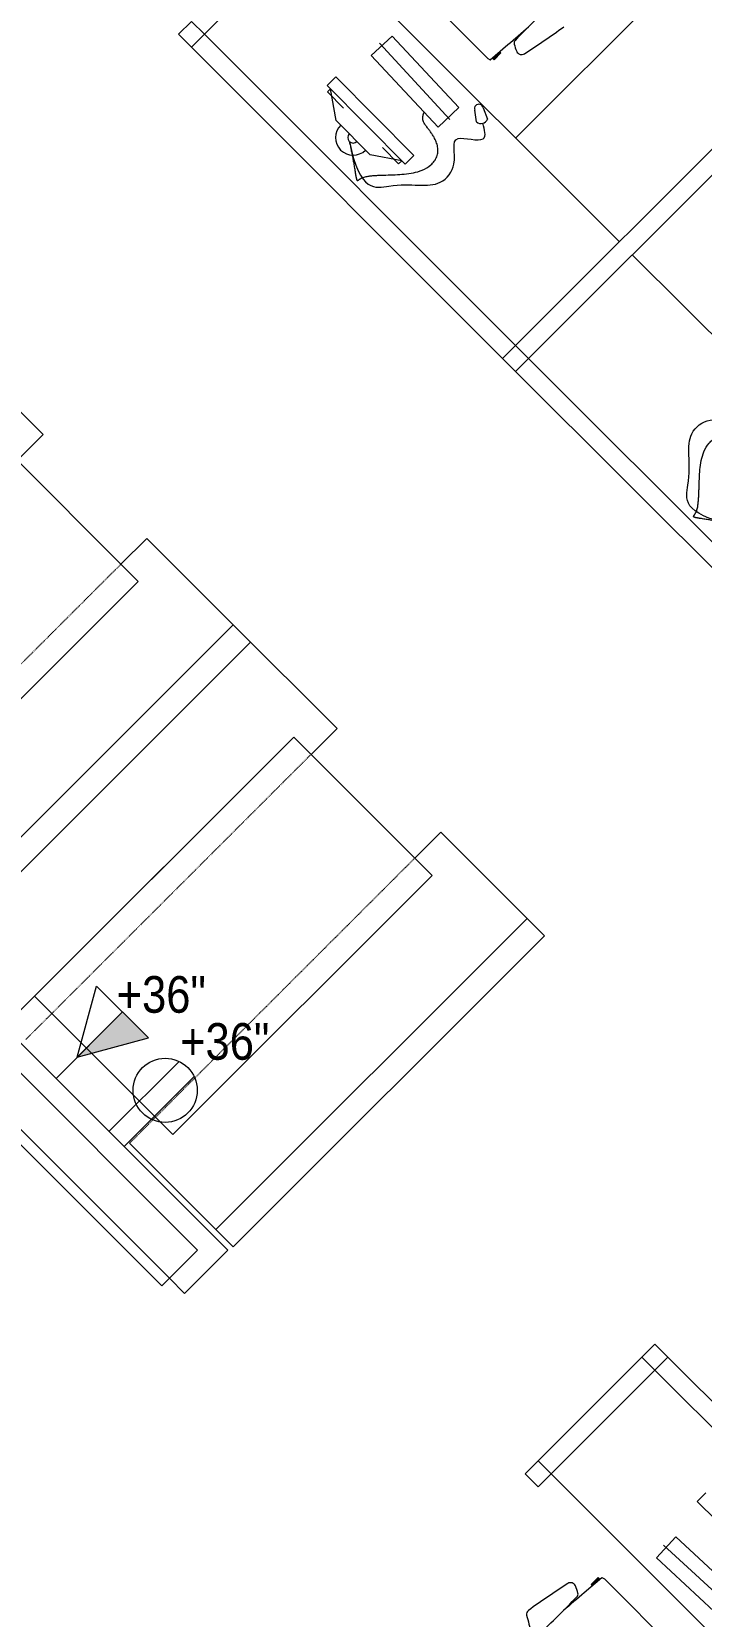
# Model space of a CAD drawing. Header units: inches. Extents: x 1 to 4574, y -953 to 1388.
# Drawn here: x 1762.6 to 1872.1, y 314.6 to 573.9 of the extents above; entities that cross this region are included whole.
import ezdxf

# ---------------------------------------------------------------- set-up
doc = ezdxf.new("R2010")
doc.units = ezdxf.units.IN
doc.header["$MEASUREMENT"] = 0
doc.linetypes.add('Hidden 1_8_', pattern=[0.1875, 0.125, -0.0625])
for name, color, linetype, lineweight in [('A-ANNO-NOTE', 131, 'Continuous', 20), ('A-DETL-HDLN', 90, 'Continuous', 9), ('A-DETL-MEDM', 33, 'Continuous', 20), ('A-DOOR', 31, 'Continuous', 9), ('E-COMM-IDEN', 2, 'Continuous', 9), ('E-ELEC-FIXT-IDEN', 2, 'Continuous', 9), ('I-FURN', 30, 'Continuous', 9), ('I-WALL', 2, 'Continuous', 9)]:
    doc.layers.add(name, color=color, linetype=linetype, lineweight=lineweight)
doc.styles.add('Arial_3', font='arial.ttf', dxfattribs={"width": 0.85, "height": 6})

# ---------------------------------------------------------------- blocks, each defined once
blk = doc.blocks.new('Workstation - 6x6 - Workstation - 6x6-1564309-3rd Floor New Construction - Tel_Data_Elec Plan')
at = {"layer": 'I-FURN'}
for p, q in [((-25.5, 25.5), (-25.5, 73.5)), ((-1.5, 73.5), (-1.5, 1.5)), ((-1.5, 1.5), (-1.5, 73.5)), ((1.5, 1.5), (1.5, 73.5)), ((1.5, 73.5), (1.5, 1.5)), ((-37.48, 31.63), (-37.21, 35.41)), ((-55.16, 31.5), (-37.94, 31.5)), ((-37.94, 31.5), (-37.48, 31.63)), ((-37.2, 33.66), (-37.2, 32.08)), ((-37.05, 33.66), (-37.2, 33.66)), ((-37.2, 32.08), (-37.05, 32.08)), ((-37.05, 32.08), (-37.05, 33.66)), ((-73.5, 1.5), (-73.5, 28.5)), ((-73.5, 25.5), (-1.5, 25.5)), ((-31.89, 22.83), (-33.46, 24.02)), ((-32.76, 25.23), (-30.95, 24.45)), ((73.5, 25.5), (1.5, 25.5)), ((-51.58, 23.01), (-51.74, 18.36)), ((-35.58, 22.46), (-51.58, 23.01)), ((-35.74, 17.8), (-35.58, 22.46)), ((-52.22, 20.74), (-35.26, 20.05)), ((-51.74, 18.36), (-35.74, 17.8)), ((-53.39, 9.8), (-53.38, 11.8)), ((-53.38, 11.8), (-35.25, 11.7)), ((-35.25, 11.7), (-35.26, 9.7)), ((-35.26, 9.7), (-53.39, 9.8)), ((-52.61, 9.79), (-52.62, 9.07)), ((-52.62, 9.07), (-48.89, 9.05)), ((-48.28, 6.77), (-52.61, 9.79)), ((-36.03, 9.71), (-40.4, 6.73)), ((-39.77, 9), (-36.04, 8.98)), ((-36.04, 8.98), (-36.03, 9.71)), ((-40.4, 6.73), (-48.28, 6.77)), ((-76.5, -1.5), (-76.5, 1.5)), ((-76.5, 1.5), (-73.5, 1.5)), ((-73.5, 1.5), (-73.5, -1.5)), ((-1.5, 1.5), (-73.5, 1.5)), ((-1.5, 1.5), (1.5, 1.5)), ((-1.5, -1.5), (-1.5, 1.5)), ((1.5, 1.5), (-1.5, 1.5)), ((-1.5, 1.5), (-1.5, -1.5)), ((1.5, 1.5), (1.5, -1.5)), ((1.5, -1.5), (1.5, 1.5)), ((1.5, 1.5), (73.5, 1.5)), ((-73.5, -1.5), (-76.5, -1.5)), ((-73.5, -1.5), (-1.5, -1.5)), ((1.5, -1.5), (-1.5, -1.5)), ((-1.5, -1.5), (1.5, -1.5)), ((73.5, -1.5), (1.5, -1.5))]:
    blk.add_line(p, q, dxfattribs=at)
for centre, radius, start, end in [((118.7, 39.95), 155.58, 177.9527, 181.1809), ((-206.63, 72.48), 176.17, 348.1407, 350.6784), ((-302.29, 57.38), 265.99, 355.2633, 356.2298), ((-36.23, 36.75), 0.615, 181.1809, 240.0767), ((-31.47, 45.01), 10.15, 240.0767, 247.2087), ((-35.07, 36.45), 0.859, 247.1573, 348.4211), ((-37.77, 31.9), 0.589, 17.5488, 54.8938), ((-37.77, 33.83), 0.589, 314.4881, 342.4512), ((-33.17, 24.66), 0.703, 53.6377, 246.0314), ((-32.02, 23.99), 1.17, 276.4899, 23.1791), ((-44.34, 6.75), 2.88, 179.7002, 359.7002), ((-44.34, 6.75), 0.885, 179.7002, 359.7002)]:
    blk.add_arc(centre, radius, start, end, dxfattribs=at)
for points, knots in [([(-44.31, 5.87), (-37.07, 1.09), (-33.91, 7.56), (-28.34, 10.27), (-29.21, 16.39), (-34.37, 18.27), (-27.73, 21.55), (-30.02, 22.89), (-31.01, 23.4)], [0, 0, 0, 0, 4.203758, 11.310205, 15.301003, 21.109862, 25.639067, 29.008441, 29.008441, 29.008441, 29.008441]), ([(44.31, 5.87), (37.07, 1.09), (33.91, 7.56), (28.34, 10.27), (29.21, 16.39), (34.37, 18.27), (27.73, 21.55), (30.02, 22.89), (31.01, 23.4)], [0, 0, 0, 0, 4.203758, 11.310205, 15.301003, 21.109862, 25.639067, 29.008441, 29.008441, 29.008441, 29.008441]), ([(-44.31, 5.87), (-44.1, 5.73), (-43.67, 5.45), (-43.03, 5.03), (-42.39, 4.6), (-41.86, 4.24), (-41.44, 3.95), (-41.13, 3.73), (-40.82, 3.51), (-40.5, 3.28), (-40.19, 3.06), (-39.93, 2.87), (-39.72, 2.72), (-39.59, 2.63), (-39.49, 2.56), (-39.41, 2.5), (-39.33, 2.45), (-39.27, 2.41), (-39.22, 2.38), (-39.18, 2.36), (-39.15, 2.33), (-39.11, 2.31), (-39.07, 2.29), (-39.03, 2.27), (-39, 2.27), (-38.97, 2.27), (-38.95, 2.27), (-38.91, 2.28), (-38.89, 2.3), (-38.87, 2.32), (-38.85, 2.35), (-38.84, 2.38), (-38.83, 2.42), (-38.82, 2.45), (-38.82, 2.48), (-38.81, 2.51), (-38.8, 2.56), (-38.79, 2.62), (-38.77, 2.7), (-38.75, 2.78), (-38.73, 2.86), (-38.71, 2.93), (-38.68, 3.04), (-38.62, 3.22), (-38.5, 3.47), (-38.34, 3.74), (-38.15, 4.01), (-37.95, 4.27), (-37.75, 4.52), (-37.47, 4.86), (-37.11, 5.26), (-36.67, 5.74), (-36.03, 6.42), (-35.19, 7.31), (-34.19, 8.44), (-33.27, 9.63), (-32.51, 11), (-32.16, 12.3), (-32.19, 13.42), (-32.42, 14.23), (-32.86, 14.94), (-33.49, 15.5), (-34.23, 15.89), (-34.94, 16.14), (-35.59, 16.29), (-36.17, 16.4), (-36.75, 16.48), (-37.24, 16.54), (-37.63, 16.6), (-37.92, 16.67), (-38.19, 16.77), (-38.44, 16.94), (-38.64, 17.15), (-38.81, 17.39), (-38.96, 17.65), (-39.04, 17.83), (-39.08, 17.91)], [0, 0, 0, 0, 0.063928, 0.127857, 0.191785, 0.255713, 0.287677, 0.319641, 0.351605, 0.38357, 0.415534, 0.447498, 0.46348, 0.479462, 0.487453, 0.495444, 0.503435, 0.511426, 0.514814, 0.518203, 0.521591, 0.524979, 0.528367, 0.531756, 0.535144, 0.536838, 0.538532, 0.54192, 0.545309, 0.547003, 0.548697, 0.552085, 0.555473, 0.558862, 0.560556, 0.56225, 0.565638, 0.572415, 0.579191, 0.585968, 0.592744, 0.599521, 0.606297, 0.61985, 0.646956, 0.674062, 0.701168, 0.728275, 0.755381, 0.782487, 0.836699, 0.890911, 0.945123, 1.070551, 1.19598, 1.321408, 1.446836, 1.585346, 1.654601, 1.723857, 1.793112, 1.862367, 1.931622, 2.000877, 2.049938, 2.099, 2.148061, 2.197123, 2.221654, 2.246184, 2.270715, 2.295246, 2.319777, 2.344307, 2.368838, 2.393369, 2.393369, 2.393369, 2.393369]), ([(44.31, 5.87), (44.1, 5.73), (43.67, 5.45), (43.03, 5.03), (42.39, 4.6), (41.86, 4.24), (41.44, 3.95), (41.13, 3.73), (40.82, 3.51), (40.5, 3.28), (40.19, 3.06), (39.93, 2.87), (39.72, 2.72), (39.59, 2.63), (39.49, 2.56), (39.41, 2.5), (39.33, 2.45), (39.27, 2.41), (39.22, 2.38), (39.18, 2.36), (39.15, 2.33), (39.11, 2.31), (39.07, 2.29), (39.03, 2.27), (39, 2.27), (38.97, 2.27), (38.95, 2.27), (38.91, 2.28), (38.89, 2.3), (38.87, 2.32), (38.85, 2.35), (38.84, 2.38), (38.83, 2.42), (38.82, 2.45), (38.82, 2.48), (38.81, 2.51), (38.8, 2.56), (38.79, 2.62), (38.77, 2.7), (38.75, 2.78), (38.73, 2.86), (38.71, 2.93), (38.68, 3.04), (38.62, 3.22), (38.5, 3.47), (38.34, 3.74), (38.15, 4.01), (37.95, 4.27), (37.75, 4.52), (37.47, 4.86), (37.11, 5.26), (36.67, 5.74), (36.03, 6.42), (35.19, 7.31), (34.19, 8.44), (33.27, 9.63), (32.51, 11), (32.16, 12.3), (32.19, 13.42), (32.42, 14.23), (32.86, 14.94), (33.49, 15.5), (34.23, 15.89), (34.94, 16.14), (35.59, 16.29), (36.17, 16.4), (36.75, 16.48), (37.24, 16.54), (37.63, 16.6), (37.92, 16.67), (38.19, 16.77), (38.44, 16.94), (38.64, 17.15), (38.81, 17.39), (38.96, 17.65), (39.04, 17.83), (39.08, 17.91)], [0, 0, 0, 0, 0.063928, 0.127857, 0.191785, 0.255713, 0.287677, 0.319641, 0.351605, 0.38357, 0.415534, 0.447498, 0.46348, 0.479462, 0.487453, 0.495444, 0.503435, 0.511426, 0.514814, 0.518203, 0.521591, 0.524979, 0.528367, 0.531756, 0.535144, 0.536838, 0.538532, 0.54192, 0.545309, 0.547003, 0.548697, 0.552085, 0.555473, 0.558862, 0.560556, 0.56225, 0.565638, 0.572415, 0.579191, 0.585968, 0.592744, 0.599521, 0.606297, 0.61985, 0.646956, 0.674062, 0.701168, 0.728275, 0.755381, 0.782487, 0.836699, 0.890911, 0.945123, 1.070551, 1.19598, 1.321408, 1.446836, 1.585346, 1.654601, 1.723857, 1.793112, 1.862367, 1.931622, 2.000877, 2.049938, 2.099, 2.148061, 2.197123, 2.221654, 2.246184, 2.270715, 2.295246, 2.319777, 2.344307, 2.368838, 2.393369, 2.393369, 2.393369, 2.393369])]:
    blk.add_open_spline(points, degree=3, knots=knots, dxfattribs=at)
blk = doc.blocks.new('Workstation - 6x6 - Workstation - 6x6-1549611-3rd Floor New Construction - Tel_Data_Elec Plan')
at = {"layer": 'I-FURN'}
for p, q in [((-76.5, 1.5), (-76.5, -1.5)), ((-73.5, 1.5), (-76.5, 1.5)), ((-73.5, -1.5), (-73.5, 1.5)), ((-73.5, 1.5), (-1.5, 1.5)), ((-76.5, -1.5), (-73.5, -1.5)), ((-76.5, -28.5), (-76.5, -1.5)), ((-73.5, -1.5), (-73.5, -28.5)), ((-1.5, -1.5), (-73.5, -1.5)), ((-53.39, -9.8), (-53.38, -11.8)), ((-53.38, -11.8), (-35.25, -11.7)), ((-51.74, -18.36), (-35.74, -17.8)), ((-52.22, -20.74), (-35.26, -20.05)), ((-51.58, -23.01), (-51.74, -18.36)), ((-35.58, -22.46), (-51.58, -23.01)), ((-76.5, -25.5), (-76.5, -28.5)), ((-73.5, -25.5), (-76.5, -25.5)), ((-73.5, -28.5), (-73.5, -25.5)), ((-73.5, -25.5), (-1.5, -25.5)), ((-76.5, -28.5), (-73.5, -28.5)), ((-73.5, -28.5), (-76.5, -28.5)), ((-56.05, -32.08), (-56.05, -33.66)), ((-55.89, -32.08), (-56.05, -32.08)), ((-56.05, -33.66), (-55.89, -33.66)), ((-55.89, -35.41), (-55.62, -31.63)), ((-55.89, -33.66), (-55.89, -32.08)), ((-55.62, -31.63), (-55.16, -31.5)), ((-55.16, -31.5), (-37.94, -31.5))]:
    blk.add_line(p, q, dxfattribs=at)
for centre, radius, start, end in [((-55.33, -31.9), 0.589, 197.5488, 234.8938), ((-55.33, -33.83), 0.589, 134.4881, 162.4512), ((113.54, -72.48), 176.17, 168.1379, 170.6784), ((-58.03, -36.45), 0.859, 67.1573, 167.8576), ((-61.62, -45.01), 10.15, 60.0767, 67.2087), ((-56.87, -36.75), 0.615, 1.1809, 60.0767), ((209.19, -57.38), 265.99, 175.2633, 176.2298), ((-211.8, -39.95), 155.58, 357.9527, 1.1809), ((-59.56, -44.06), 0.749, 170.9769, 238.4268), ((-45.25, -20.67), 28.17, 238.5433, 244.6019)]:
    blk.add_arc(centre, radius, start, end, dxfattribs=at)
blk = doc.blocks.new('Single-Flush - 36_ x 96_-2611463-3rd Floor New Construction - Tel_Data_Elec Plan')
at = {"layer": 'A-DOOR', "color": 250, "lineweight": 20}
for p, q in [((16.25, 1.75), (16.25, 37.77)), ((18, 37.77), (16.25, 37.77)), ((18, 1.75), (18, 37.77)), ((18, 1.75), (16.25, 1.75))]:
    blk.add_line(p, q, dxfattribs=at)
at = {"layer": 'A-DOOR'}
blk.add_arc((18, 1.75), 36.07, 92.7812, 180, dxfattribs=at)

msp = doc.modelspace()

# ---------------------------------------------------------------- hatches: boundary and pattern name
at = {"layer": 'A-ANNO-NOTE', "lineweight": 9}
msp.add_hatch(color=256, dxfattribs=at).paths.add_polyline_path([(1770.03, 406.06), (1781.67, 409.22), (1777.43, 413.46)], flags=0)

# ---------------------------------------------------------------- linework, layer by layer
at = {"layer": 'A-ANNO-NOTE'}
for p, q in [((1770.03, 406.06), (1773.19, 417.7)), ((1781.67, 409.22), (1773.19, 417.7)), ((1766.56, 402.59), (1777.43, 413.46)), ((1777.43, 413.46), (1770.03, 406.06)), ((1781.67, 409.22), (1777.43, 413.46)), ((1770.03, 406.06), (1781.67, 409.22)), ((1770.03, 406.06), (1781.67, 409.22)), ((1775.22, 393.92), (1786.68, 405.37)), ((1777.69, 391.46), (1789.14, 402.91))]:
    msp.add_line(p, q, dxfattribs=at)
msp.add_circle((1784.41, 400.64), 5.25, dxfattribs=at)
at = {"layer": 'A-DETL-HDLN', "linetype": 'Hidden 1_8_'}
for p, q in [((1777.16, 486.73), (1730.49, 440.06)), ((1808.28, 455.62), (1761.61, 408.95)), ((1825.25, 438.65), (1778.58, 391.98))]:
    msp.add_line(p, q, dxfattribs=at)
at = {"layer": 'A-DETL-MEDM'}
for p, q in [((1747.46, 524.92), (1764.44, 507.95)), ((1779.99, 483.9), (1757.36, 506.53)), ((1764.44, 507.95), (1760.19, 503.7)), ((1781.41, 490.97), (1777.16, 486.73)), ((1798.38, 474), (1781.41, 490.97)), ((1779.99, 483.9), (1737.57, 441.48)), ((1744.64, 425.92), (1795.55, 476.83)), ((1744.64, 425.92), (1795.55, 476.83)), ((1795.55, 476.83), (1812.52, 459.86)), ((1747.46, 423.09), (1798.38, 474)), ((1747.46, 423.09), (1798.38, 474)), ((1812.52, 459.86), (1808.28, 455.62)), ((1805.45, 458.45), (1758.78, 411.78)), ((1805.45, 458.45), (1763.02, 416.02)), ((1828.07, 435.82), (1805.45, 458.45)), ((1829.49, 442.89), (1825.25, 438.65)), ((1846.46, 425.92), (1829.49, 442.89)), ((1828.07, 435.82), (1785.65, 393.39)), ((1792.72, 377.84), (1843.63, 428.75)), ((1795.55, 375.01), (1846.46, 425.92)), ((1785.65, 393.39), (1763.02, 416.02)), ((1795.55, 375.01), (1778.58, 391.98))]:
    msp.add_line(p, q, dxfattribs=at)
at = {"layer": 'I-WALL', "color": 250, "lineweight": 20}
for p, q in [((1794.66, 374.48), (1684.67, 484.48)), ((1684.67, 479.53), (1789.71, 374.48)), ((1789.71, 374.48), (1785.12, 369.88)), ((1787.59, 367.41), (1794.66, 374.48)), ((1785.12, 369.88), (1787.59, 367.41))]:
    msp.add_line(p, q, dxfattribs=at)

# ---------------------------------------------------------------- block references
at = {"layer": 'A-DOOR', "lineweight": 13, "rotation": 44.99999999999986}
msp.add_blockref('Single-Flush - 36_ x 96_-2611463-3rd Floor New Construction - Tel_Data_Elec Plan', (1773.63, 355.92), dxfattribs=at)
at = {"layer": 'I-FURN'}
for name, p, rotation in [('Workstation - 6x6 - Workstation - 6x6-1564309-3rd Floor New Construction - Tel_Data_Elec Plan', (1841.73, 520.42), 315.0000000000003), ('Workstation - 6x6 - Workstation - 6x6-1549611-3rd Floor New Construction - Tel_Data_Elec Plan', (1917.53, 303.95), 314.9999999999984)]:
    msp.add_blockref(name, p, dxfattribs=dict(at, rotation=rotation))

# ---------------------------------------------------------------- texts
at = {"layer": 'E-COMM-IDEN', "insert": (1783.77, 419.33), "char_height": 6, "width": 17.336, "attachment_point": 2, "line_spacing_factor": 0.941778, "style": 'Arial_3'}
msp.add_mtext('+36"', dxfattribs=at)
at = {"layer": 'E-ELEC-FIXT-IDEN', "insert": (1794.15, 411.64), "char_height": 6, "width": 17.336, "attachment_point": 2, "line_spacing_factor": 0.941778, "style": 'Arial_3'}
msp.add_mtext('+36"', dxfattribs=at)

doc.saveas('drawing.dxf')
